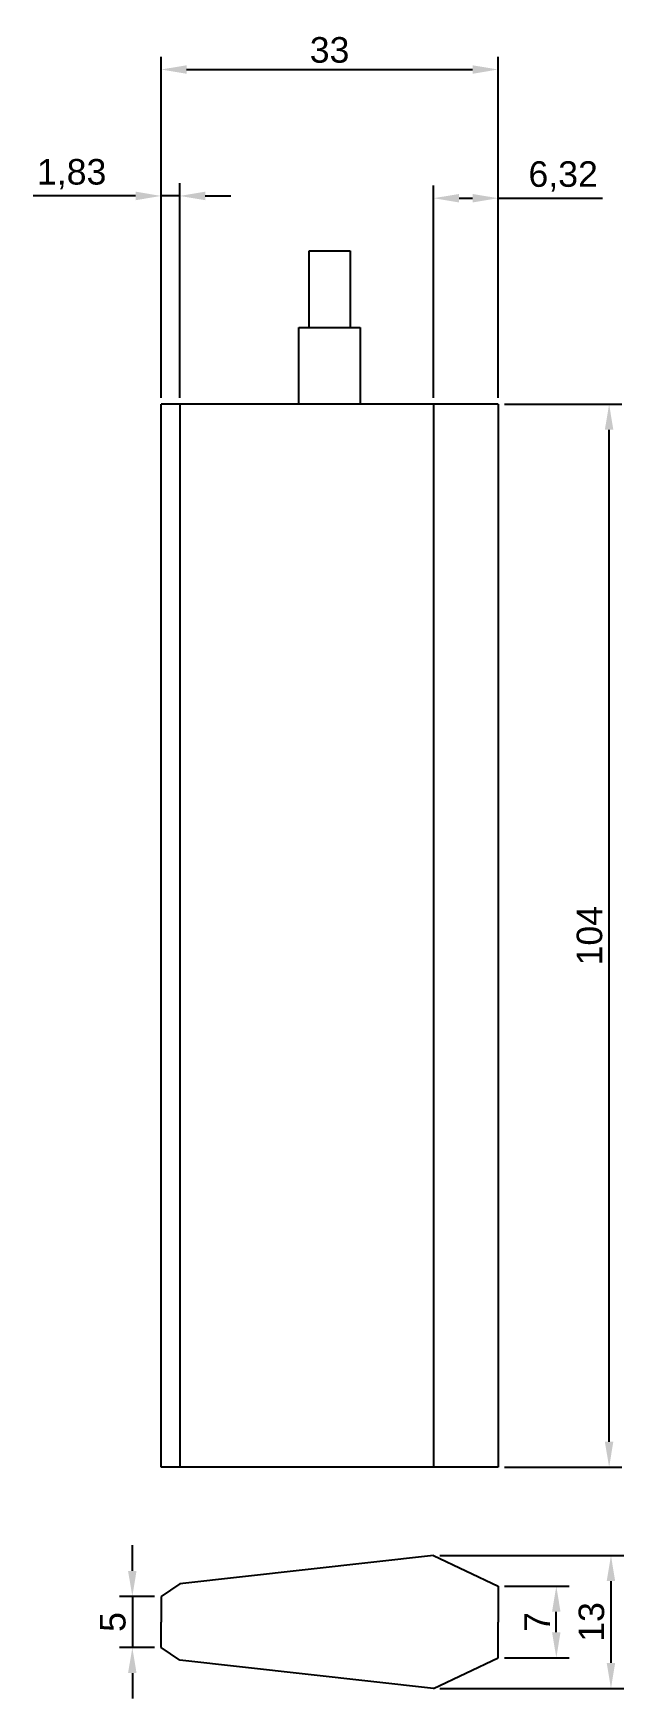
# Model space of a CAD drawing. Header units: millimetres. Extents: x 2191 to 2249, y 540 to 703.
import ezdxf

# ---------------------------------------------------------------- set-up
doc = ezdxf.new("R2010")
doc.units = ezdxf.units.MM
doc.styles.get("Standard").update_dxf_attribs({"font": 'arial.ttf'})
doc.dimstyles.new('ISO-25', dxfattribs={"dimtxt": 2.5, "dimasz": 2.5, "dimexe": 1.25, "dimexo": 0.625, "dimtad": 1, "dimtxsty": 'Standard', "dimcen": 2.5, "dimadec": 0, "dimazin": 0, "dimtfac": 1, "dimtmove": 0, "dimatfit": 3, "dimfxl": 1, "dimarcsym": 0})

# ---------------------------------------------------------------- blocks, each defined once
blk = doc.blocks.new('*D2')
at = {"color": 0, "lineweight": -2, "transparency": 16777216}
for p, q in [((2203.97, 667.53), (2203.97, 700.89)), ((2236.97, 667.53), (2236.97, 700.89)), ((2206.47, 699.64), (2234.47, 699.64))]:
    blk.add_line(p, q, dxfattribs=at)
at = {"color": 0, "transparency": 16777216}
for points in [[(2206.47, 700.05), (2206.47, 699.22), (2203.97, 699.64)], [(2234.47, 700.05), (2234.47, 699.22), (2236.97, 699.64)]]:
    blk.add_solid(points, dxfattribs=at)
at = {"layer": 'Defpoints', "color": 0, "transparency": 16777216}
for p in [(2236.97, 699.64), (2203.97, 666.9), (2236.97, 666.9)]:
    blk.add_point(p, dxfattribs=at)
at = {"color": 0, "transparency": 16777216, "insert": (2220.47, 701.54), "char_height": 2.5, "attachment_point": 5}
blk.add_mtext('33', dxfattribs=at)
blk = doc.blocks.new('*D3')
at = {"color": 0, "lineweight": -2, "transparency": 16777216}
for p, q in [((2230.65, 667.53), (2230.65, 688.3)), ((2236.97, 667.53), (2236.97, 688.3)), ((2233.15, 687.05), (2234.47, 687.05)), ((2236.97, 687.05), (2247.2, 687.05))]:
    blk.add_line(p, q, dxfattribs=at)
at = {"color": 0, "transparency": 16777216}
for points in [[(2233.15, 687.46), (2233.15, 686.63), (2230.65, 687.05)], [(2234.47, 687.46), (2234.47, 686.63), (2236.97, 687.05)]]:
    blk.add_solid(points, dxfattribs=at)
at = {"layer": 'Defpoints', "color": 0, "transparency": 16777216}
for p in [(2236.97, 687.05), (2230.65, 666.9), (2236.97, 666.9)]:
    blk.add_point(p, dxfattribs=at)
at = {"color": 0, "transparency": 16777216, "insert": (2243.34, 689.18), "char_height": 2.5, "attachment_point": 5}
blk.add_mtext('6,32', dxfattribs=at)
blk = doc.blocks.new('*D4')
at = {"color": 0, "lineweight": -2, "transparency": 16777216}
for p, q in [((2203.97, 667.53), (2203.97, 688.52)), ((2205.8, 667.53), (2205.8, 688.52)), ((2201.47, 687.27), (2191.46, 687.27)), ((2205.8, 687.27), (2203.97, 687.27)), ((2208.3, 687.27), (2210.8, 687.27))]:
    blk.add_line(p, q, dxfattribs=at)
at = {"color": 0, "transparency": 16777216}
for points in [[(2201.47, 687.69), (2201.47, 686.85), (2203.97, 687.27)], [(2208.3, 687.69), (2208.3, 686.85), (2205.8, 687.27)]]:
    blk.add_solid(points, dxfattribs=at)
at = {"layer": 'Defpoints', "color": 0, "transparency": 16777216}
for p in [(2203.97, 687.27), (2203.97, 666.9), (2205.8, 666.9)]:
    blk.add_point(p, dxfattribs=at)
at = {"color": 0, "transparency": 16777216, "insert": (2195.22, 689.4), "char_height": 2.5, "attachment_point": 5}
blk.add_mtext('1,83', dxfattribs=at)
blk = doc.blocks.new('*D5')
at = {"color": 0, "lineweight": -2, "transparency": 16777216}
for p, q in [((2237.59, 666.9), (2249.09, 666.9)), ((2247.84, 565.4), (2247.84, 664.4)), ((2237.59, 562.9), (2249.09, 562.9))]:
    blk.add_line(p, q, dxfattribs=at)
at = {"color": 0, "transparency": 16777216}
for points in [[(2247.42, 664.4), (2248.25, 664.4), (2247.84, 666.9)], [(2247.42, 565.4), (2248.25, 565.4), (2247.84, 562.9)]]:
    blk.add_solid(points, dxfattribs=at)
at = {"layer": 'Defpoints', "color": 0, "transparency": 16777216}
for p in [(2236.97, 666.9), (2247.84, 666.9), (2236.97, 562.9)]:
    blk.add_point(p, dxfattribs=at)
at = {"color": 0, "transparency": 16777216, "insert": (2245.93, 614.9), "char_height": 2.5, "attachment_point": 5, "rotation": 90}
blk.add_mtext('104', dxfattribs=at)
blk = doc.blocks.new('*D6')
at = {"color": 0, "lineweight": -2, "transparency": 16777216}
for p, q in [((2231.27, 554.26), (2249.27, 554.26)), ((2248.02, 551.76), (2248.02, 543.76)), ((2231.27, 541.26), (2249.27, 541.26))]:
    blk.add_line(p, q, dxfattribs=at)
at = {"color": 0, "transparency": 16777216}
for points in [[(2247.6, 551.76), (2248.43, 551.76), (2248.02, 554.26)], [(2247.6, 543.76), (2248.43, 543.76), (2248.02, 541.26)]]:
    blk.add_solid(points, dxfattribs=at)
at = {"layer": 'Defpoints', "color": 0, "transparency": 16777216}
for p in [(2230.65, 554.26), (2230.65, 541.26), (2248.02, 541.26)]:
    blk.add_point(p, dxfattribs=at)
at = {"color": 0, "transparency": 16777216, "insert": (2246.12, 547.76), "char_height": 2.5, "attachment_point": 5, "rotation": 90}
blk.add_mtext('13', dxfattribs=at)
blk = doc.blocks.new('*D7')
at = {"color": 0, "lineweight": -2, "transparency": 16777216}
for p, q in [((2201.16, 552.76), (2201.16, 555.26)), ((2203.34, 550.26), (2199.91, 550.26)), ((2201.16, 550.26), (2201.16, 545.26)), ((2203.34, 545.26), (2199.91, 545.26)), ((2201.16, 542.76), (2201.16, 540.26))]:
    blk.add_line(p, q, dxfattribs=at)
at = {"color": 0, "transparency": 16777216}
for points in [[(2200.74, 552.76), (2201.57, 552.76), (2201.16, 550.26)], [(2200.74, 542.76), (2201.57, 542.76), (2201.16, 545.26)]]:
    blk.add_solid(points, dxfattribs=at)
at = {"layer": 'Defpoints', "color": 0, "transparency": 16777216}
for p in [(2203.97, 550.26), (2201.16, 545.26), (2203.97, 545.26)]:
    blk.add_point(p, dxfattribs=at)
at = {"color": 0, "transparency": 16777216, "insert": (2199.26, 547.76), "char_height": 2.5, "attachment_point": 5, "rotation": 90}
blk.add_mtext('5', dxfattribs=at)
blk = doc.blocks.new('*D8')
at = {"color": 0, "lineweight": -2, "transparency": 16777216}
for p, q in [((2237.59, 551.26), (2243.92, 551.26)), ((2242.67, 546.76), (2242.67, 548.76)), ((2237.59, 544.26), (2243.92, 544.26))]:
    blk.add_line(p, q, dxfattribs=at)
at = {"color": 0, "transparency": 16777216}
for points in [[(2242.25, 548.76), (2243.08, 548.76), (2242.67, 551.26)], [(2242.25, 546.76), (2243.08, 546.76), (2242.67, 544.26)]]:
    blk.add_solid(points, dxfattribs=at)
at = {"layer": 'Defpoints', "color": 0, "transparency": 16777216}
for p in [(2236.97, 551.26), (2242.67, 551.26), (2236.97, 544.26)]:
    blk.add_point(p, dxfattribs=at)
at = {"color": 0, "transparency": 16777216, "insert": (2240.79, 547.76), "char_height": 2.5, "attachment_point": 5, "rotation": 90}
blk.add_mtext('7', dxfattribs=at)

msp = doc.modelspace()

# ---------------------------------------------------------------- linework, layer by layer
at = {"color": 3}
for p, q in [((2218.47, 674.403), (2218.47, 681.903)), ((2218.47, 681.903), (2222.47, 681.903)), ((2222.47, 681.903), (2222.47, 674.403)), ((2217.47, 666.903), (2217.47, 674.403)), ((2217.47, 674.403), (2223.47, 674.403)), ((2223.47, 674.403), (2223.47, 666.853)), ((2236.97, 666.903), (2203.97, 666.903)), ((2203.97, 562.903), (2203.97, 666.903)), ((2205.799, 666.903), (2205.799, 562.903)), ((2220.47, 666.903), (2217.47, 666.903)), ((2220.47, 666.903), (2218.47, 666.903)), ((2230.645, 666.903), (2230.645, 562.903)), ((2236.97, 666.903), (2236.97, 562.903)), ((2236.97, 562.903), (2203.97, 562.903)), ((2230.645, 554.256), (2205.799, 551.486)), ((2230.645, 554.256), (2236.97, 551.256)), ((2205.799, 551.486), (2203.97, 550.256)), ((2236.97, 551.256), (2236.97, 547.756)), ((2203.97, 550.256), (2203.97, 547.756)), ((2203.97, 545.256), (2203.97, 547.756)), ((2236.97, 544.256), (2236.97, 547.756)), ((2205.799, 544.026), (2203.97, 545.256)), ((2230.645, 541.256), (2236.97, 544.256)), ((2230.645, 541.256), (2205.799, 544.026))]:
    msp.add_line(p, q, dxfattribs=at)

# ---------------------------------------------------------------- dimensions: what is measured, and where the dimension line sits
at = {"color": 1}
for base, p1, p2, picture, middle in [((2236.97, 699.638), (2203.97, 666.903), (2236.97, 666.903), '*D2', (2220.47, 701.54)), ((2203.97, 687.269), (2205.799, 666.903), (2203.97, 666.903), '*D4', (2195.216, 689.396)), ((2236.9699, 687.048), (2230.6454, 666.9028), (2236.9699, 666.9028), '*D3', (2243.3359, 689.1754))]:
    dim = msp.add_linear_dim(base=base, p1=p1, p2=p2, dimstyle='ISO-25', dxfattribs=at)
    dim.commit()
    dim.dimension.update_dxf_attribs({"geometry": picture, "text_midpoint": middle})
for base, p1, p2, picture, middle in [((2247.836, 666.903), (2236.97, 562.903), (2236.97, 666.903), '*D5', (2245.934, 614.903)), ((2201.156, 545.256), (2203.97, 550.256), (2203.97, 545.256), '*D7', (2199.26, 547.756)), ((2248.017, 541.256), (2230.645, 554.256), (2230.645, 541.256), '*D6', (2246.115, 547.756)), ((2242.668, 551.256), (2236.97, 544.256), (2236.97, 551.256), '*D8', (2240.793, 547.756))]:
    dim = msp.add_linear_dim(base=base, p1=p1, p2=p2, angle=90, dimstyle='ISO-25', dxfattribs=at)
    dim.commit()
    dim.dimension.update_dxf_attribs({"geometry": picture, "text_midpoint": middle})

doc.saveas('drawing.dxf')
